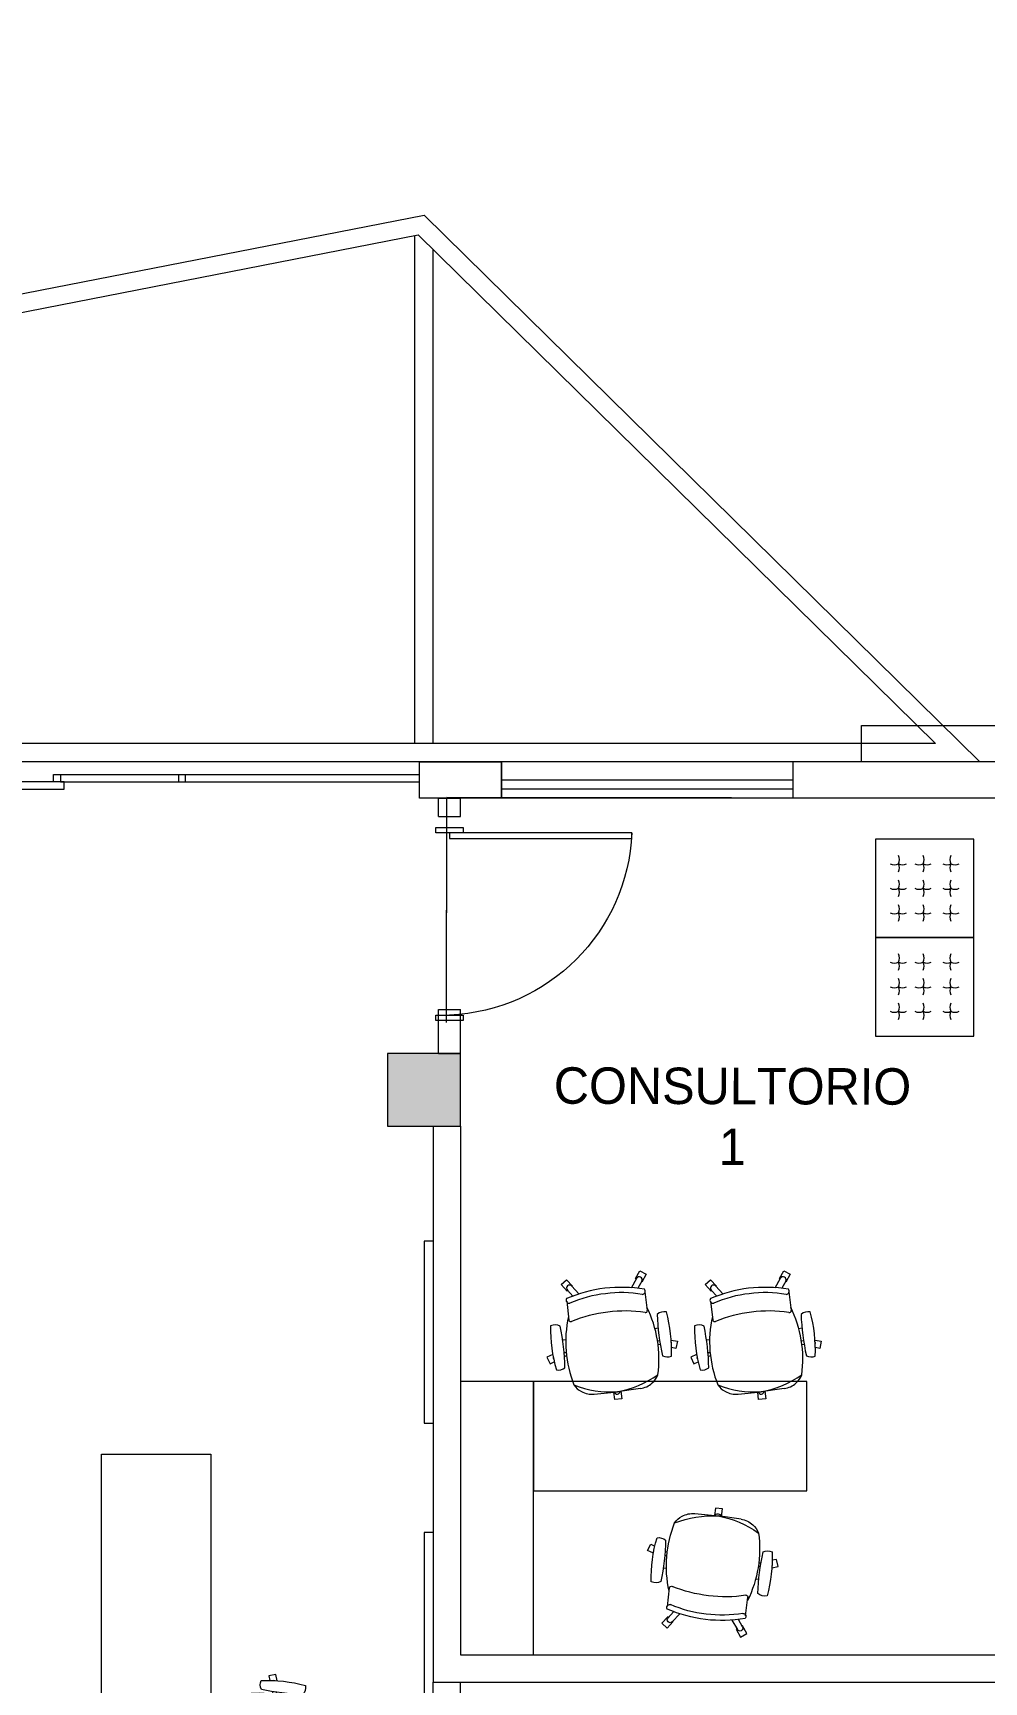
# Model space of a CAD drawing. Header units: metres. Extents: x 51 to 18146, y -212 to 18074.
# Drawn here: x 104.94 to 110.16, y 145 to 154.05 of the extents above; entities that cross this region are included whole.
import ezdxf

# ---------------------------------------------------------------- set-up
doc = ezdxf.new("R2010")
doc.units = ezdxf.units.M
doc.linetypes.add('DASHED2', pattern=[0.375, 0.25, -0.125])
doc.layers.get('0').update_dxf_attribs({"color": 250})
for name, color, linetype, lineweight in [('P0 - Mobiliario', 250, 'Continuous', 9), ('P0 - Paredes', 250, 'Continuous', 20), ('P0 - Puertas', 250, 'Continuous', 13), ('P0 - Textos', 250, 'Continuous', 13), ('Rebars', 252, 'Continuous', 5)]:
    doc.layers.add(name, color=color, linetype=linetype, lineweight=lineweight)
doc.layers.get('0').freeze()
doc.styles.add('CENTURY GOTHIC', font='GOTHIC.TTF')

# ---------------------------------------------------------------- blocks, each defined once
blk = doc.blocks.new('-COL30-')
at = {"true_color": 0x636466}
h = blk.add_hatch(color=251, dxfattribs=at)
h.dxf.hatch_style = 1
h.paths.add_polyline_path([(-0.1999999999710837, 0.1999999998887602), (-0.1999999999710837, -0.200000000115196), (0.200000000032844, -0.200000000115196), (0.2000000000328441, 0.19999999988876)])
at = {"color": 0}
blk.add_lwpolyline([(-0.1999999999710837, 0.1999999998887602), (-0.1999999999710837, -0.200000000115196), (0.200000000032844, -0.200000000115196), (0.2000000000328441, 0.19999999988876)], close=True, dxfattribs=at)
blk = doc.blocks.new('*U236')
for points in [[(-0.1700000003497285, 0.1499999960497864), (-0.1999999999120069, 0.1499999959443537), (-0.2000000004325813, -7.02885e-10), (-0.1700000011031336, -4.3227426e-09)], [(0.8599999999715778, 0.1499999978069986), (0.829999999943638, 0.149999999564211), (0.829999999306648, 1.0543271e-09), (0.859999999101757, 1.1597598e-09)], [(-0.1699999980851213, -0.9250000045462599), (-0.1699999996204856, 0.0749999949321994), (-0.1399999995925458, 0.0749999950376321), (-0.1399999972422743, -0.9250000063034725)]]:
    blk.add_lwpolyline(points, close=True)
blk.add_arc((-0.2147378943730582, 0.1197378871497148), 1.045695340698735, 272.4520289822531, 357.5479712825325)
blk = doc.blocks.new('S1')
at = {"layer": 'P0 - Mobiliario'}
for p, q in [((0.0002687905060593, 6.77934288979e-05), (0.0002897969244514, 0.0001080381143838)), ((0.0002839173751418, 0.0001067988332361), (0.0003058584558312, 0.0001502267401665)), ((0.0002880188340787, 0.0001046375706792), (0.0002839173751418, 0.0001067988332361)), ((0.0003184237873647, 9.43039320409e-05), (0.0002912253460381, 4.00399807841e-05)), ((0.0003058584558312, 0.0001502267401665), (0.0003412397655193, 0.0001321041341871)), ((0.0003412397655193, 0.0001321041341871), (0.0003188586777542, 8.83505064994e-05)), ((-9.48614457157e-05, 8.64087138325e-05), (-0.0001228612174746, 5.81891164184e-05)), ((-0.0001228612174746, 5.81891164184e-05), (-0.0001049109378364, 4.03620712459e-05)), ((-7.01799166854e-05, 6.16438407451e-05), (-9.48614457157e-05, 8.64087138325e-05)), ((-3.89933211263e-05, 6.9426875561e-06), (-3.36818357464e-05, -3.4597422928e-06)), ((2.36607587431e-05, 3.85184474289e-05), (3.15370375756e-05, 2.30929274112e-05)), ((0.0002301692350302, 9.03922766447e-05), (0.0001376377383713, 4.37519736588e-05)), ((0.0003188586777542, 8.83505064994e-05), (0.0003161543125752, 8.9776692912e-05)), ((-5.83947615232e-05, -1.9868481904e-06), (-4.93461077567e-05, -1.11323092133e-05)), ((-0.000196110693505, -0.0002270060721785), (-0.0001405401767697, -0.0003416671045125)), ((0.000422225659946, -0.0002170930635184), (0.0004807709103916, -0.0002269699275494)), ((0.0004765553197358, -0.0002584278732538), (0.0004315018879715, -0.000251598989591)), ((0.0004710376674775, -0.0002606837823987), (0.0004715533612762, -0.0002576695717871)), ((0.0005195560941938, -0.000268449421972), (0.0004710376674775, -0.0002606837823987)), ((0.0004769953323994, -0.0002263264935464), (0.0004777795823757, -0.0002217491865158)), ((0.0004777795823757, -0.0002217491865158), (0.0005258659797255, -0.0002291964683682)), ((0.0005258659797255, -0.0002291964683682), (0.0005195560941938, -0.000268449421972)), ((-0.0001859889307525, -0.0003425741568208), (-0.0001491563466843, -0.0003238909319043)), ((-0.0001680149284657, -0.0003780397363007), (-0.0001859889307525, -0.0003425741568208)), ((-0.0001311666069087, -0.0003591014575213), (-0.0001680149284657, -0.0003780397363007)), ((-8.02493819501e-05, -0.000453917959705), (-0.0001405401767697, -0.0003416671045125)), ((0.0004268169573043, -0.0002947380617261), (0.0003347765898798, -0.0003423402346671)), ((0.0002637053153012, -0.0004316036552191), (0.0002558244878892, -0.0004161692298949)), ((0.0001827730259392, -0.0004743087813258), (0.000180671200389, -0.0004616162665188)), ((0.0001937132852618, -0.000561815245077), (0.0001897991618607, -0.0005368213318288)), ((0.0002013831997756, -0.0004638295676559), (0.0001960717143957, -0.0004534271396697)), ((0.000227404207224, -0.0005211682748049), (0.0002329908667598, -0.0005556829962879)), ((0.0002329908667598, -0.0005556829962879), (0.0001937132852618, -0.000561815245077))]:
    blk.add_line(p, q, dxfattribs=at)
for centre, radius, start, end in [((0.0003297473958228, -0.0006301704403013), 0.000799091, 108.7406466482511, 126.2940865550146), ((3.07536351029e-05, 8.46161525697e-05), 5.9532e-05, 352.3278767053593, 44.7813767783053), ((0.0002409859730396, 7.94772990048e-05), 1.7185e-05, 81.52387664680047, 211.0903764267905), ((-0.0003954160248395, -0.000492107314989), 0.00086871, 28.24177671185727, 42.65137653714506), ((0.0003041081766132, 0.0001011642962694), 1.5873e-05, 334.3848766597308, 154.36937664724), ((0.000239734245697, -0.0005815340578556), 0.000639472, 97.66547664982313, 131.8346766328395), ((-8.5573911434e-05, 2.46129371226e-05), 5.8674e-05, 190.535876487358, 239.6068765690269), ((-0.0005902403385844, 0.0011785326525569), 0.0012948, 291.5208766586811, 301.6798765944715), ((-7.79650153127e-05, 4.03212793171e-05), 1.5873e-05, 95.92857657798059, 146.6767765250789), ((0.0001420772338752, 3.49253732711e-05), 9.884e-06, 116.7487617032984, 228.9378767085056), ((-0.0004061159098055, -0.000470668040216), 0.000735931, 26.59177664003442, 42.60127671079723), ((-0.0002574984708335, -0.0003931782860309), 0.00067017, 26.42457650633705, 43.79207654050054), ((-0.0004118643475231, -0.0004598936289549), 0.00086871, 11.44687651401651, 25.85597685539854), ((-9.33751740959e-05, -0.0001753913797438), 0.000114965, 170.4136766245872, 206.6712767662863), ((-0.0001129760851618, -0.0001633475348353), 9.403e-05, 141.7127766352583, 175.6738766862172), ((0.0003733554279897, -0.0001184131000191), 0.000560288, 178.6366765887547, 203.4816767992627), ((-0.00040077259182, -0.000481132812798), 0.000735931, 11.49687666739273, 27.50597673375807), ((-0.0002508545683231, -0.0004061902277172), 0.00067017, 10.30587658470333, 27.67317670544759), ((0.0004786631150637, -0.0002426989004016), 1.5873e-05, 262.3848766398494, 82.36947656018356), ((-0.0001377688103821, -0.0003393762484193), 1.5873e-05, 128.5667766666598, 285.4118765335588), ((0.0003416456806008, -5.63102439046e-05), 0.000560288, 210.6160766137999, 235.4608765893235), ((-0.0001118469422217, 0.000107030145824), 0.000639472, 282.2628767229281, 316.4318765816556), ((0.0003302302176598, -0.0003335682041943), 9.884e-06, 185.1596765914904, 297.348876668046), ((0.0004243186006788, -0.0002795757167041), 1.7185e-05, 203.0073767372521, 332.5738766511715), ((0.0008271439468954, -0.0015973840206862), 0.0012948, 112.4174867608384, 122.5767365377083), ((-9.8459236091e-05, 0.0002084630522877), 0.000799091, 287.8038765804383, 305.3568768118831), ((0.0003052000591997, -0.0004528812728822), 5.9532e-05, 9.315876554376876, 61.76977648693084), ((2.17994640116e-05, -0.0004009584337473), 0.000114965, 207.4264767206131, 243.6838766336426), ((2.00611485634e-05, -0.000423898100853), 9.403e-05, 238.4238767263647, 272.384876590044), ((0.0001883813834284, -0.0005119226202369), 5.8674e-05, 174.4913766715149, 223.5618767604802), ((0.000205567319179, -0.0005149707105011), 1.5873e-05, 267.420876640493, 318.1688765473059)]:
    blk.add_arc(centre, radius, start, end, dxfattribs=at)
blk = doc.blocks.new('otoman cht')
blk.add_lwpolyline([(0.7508995831223146, 0.1586202081452448), (0.8308995831223146, 0.1586202081452448), (0.8308995831223146, 0.2386202081452447), (0.7508995831223146, 0.2386202081452447)], close=True)
for centre, start, end in [((0.7674897894769238, 0.2262102265216263), 242.107253635647, 297.892746364353), ((0.764560863088982, 0.2232813001336881), 332.1072536353891, 27.89274636414336), ((0.7645608630889692, 0.2166938894609293), 332.1072536356228, 27.89274636437714), ((0.7740772001496826, 0.2262102265216135), 242.1072536354175, 297.8927463641178), ((0.7874897894769183, 0.2262102265216263), 242.107253635647, 297.892746364353), ((0.7845608630889765, 0.2232813001336881), 332.1072536353891, 27.89274636414336), ((0.7940772001496771, 0.2262102265216135), 242.1072536354175, 297.8927463641178), ((0.7845608630889638, 0.2166938894609293), 332.1072536356228, 27.89274636437714), ((0.8074897894769183, 0.2262102265216308), 242.107253635647, 297.892746364353), ((0.8045608630889765, 0.2232813001336927), 332.1072536353891, 27.89274636414336), ((0.814077200149677, 0.2262102265216181), 242.1072536354175, 297.8927463641178), ((0.8045608630889638, 0.2166938894609339), 332.1072536356228, 27.89274636437714), ((0.7645608630889656, 0.2005465268295557), 332.1072536356228, 27.89274636437714), ((0.7845608630889656, 0.2005465268295557), 332.1072536356228, 27.89274636437714), ((0.8045608630889656, 0.2005465268295557), 332.1072536356228, 27.89274636437714), ((0.7674897894769201, 0.1910301897688587), 62.10725363564696, 117.892746364353), ((0.774077200149679, 0.1910301897688714), 62.10725363588217, 117.8927463645825), ((0.7645608630889784, 0.1939591161567969), 332.1072536358566, 27.89274636461091), ((0.7874897894769202, 0.1910301897688587), 62.10725363564696, 117.892746364353), ((0.7940772001496789, 0.1910301897688714), 62.10725363588217, 117.8927463645825), ((0.7845608630889784, 0.1939591161567969), 332.1072536358566, 27.89274636461091), ((0.80748978947692, 0.1910301897688587), 62.10725363564696, 117.892746364353), ((0.8140772001496788, 0.1910301897688714), 62.10725363588217, 117.8927463645825), ((0.8045608630889782, 0.1939591161567969), 332.1072536358566, 27.89274636461091), ((0.7674897894769238, 0.1710301897688633), 62.10725363564696, 117.892746364353), ((0.7645608630889692, 0.1805465268295602), 332.1072536356228, 27.89274636437714), ((0.7740772001496826, 0.171030189768876), 62.10725363588217, 117.8927463645825), ((0.764560863088982, 0.1739591161568014), 332.1072536358566, 27.89274636461091), ((0.7874897894769183, 0.1710301897688633), 62.10725363564696, 117.892746364353), ((0.7845608630889638, 0.1805465268295602), 332.1072536356228, 27.89274636437714), ((0.7940772001496771, 0.1710301897688751), 62.10725363588217, 117.8927463645825), ((0.7845608630889765, 0.1739591161568014), 332.1072536358566, 27.89274636461091), ((0.8074897894769183, 0.1710301897688587), 62.10725363564696, 117.892746364353), ((0.8045608630889638, 0.1805465268295557), 332.1072536356228, 27.89274636437714), ((0.814077200149677, 0.1710301897688714), 62.10725363588217, 117.8927463645825), ((0.8045608630889765, 0.1739591161567969), 332.1072536358566, 27.89274636461091)]:
    blk.add_arc(centre, 0.0070405710293584, start, end)
blk = doc.blocks.new('FD')
at = {"layer": 'Rebars', "color": 9, "linetype": 'DASHED2', "true_color": 0xc7c8ca}
for p, q in [((0.0982327545791081, 0.1401815230972671), (0.0982327541503505, 0.1429698654874765)), ((0.0983327545787356, 0.1401815231140309), (0.0983327541641807, 0.1428920732508951))]:
    blk.add_line(p, q, dxfattribs=at)
blk.add_lwpolyline([(0.0982827539743189, 0.1430815205774807), (0.101332754578561, 0.1400815236117297), (0.08303275458288, 0.1400815205774807), (0.0860827539773341, 0.1440815205774807), (0.0918827542103277, 0.1418315205774807), (0.0982827539743189, 0.1430815205774807)], dxfattribs=at)
blk.add_lwpolyline([(0.098250200923419, 0.1429732730608039), (0.101088483005125, 0.1401815235703789), (0.0832347585601997, 0.1401815206106358), (0.086116684848213, 0.1439610968228035), (0.0918735446417154, 0.1417278323355668)], close=True, dxfattribs=at)

msp = doc.modelspace()

# ---------------------------------------------------------------- linework, layer by layer
at = {"layer": 'P0 - Mobiliario'}
for points in [[(107.6840492997453, 146.6465132566377), (107.2840493004755, 146.6465132566377), (107.2840493004755, 145.1465401502832), (107.6840492997453, 145.1465401502832)], [(107.6840505588664, 146.6465146492874), (107.2840505595965, 146.6465146492874), (107.2840505595965, 145.146541542933), (107.6840505588664, 145.146541542933)], [(107.6840494653717, 146.0465132563397), (109.1840494671599, 146.0465136356637), (109.1840492996708, 146.6465136359915), (107.6840492997453, 146.6465132566377)], [(105.3140503568513, 146.2465407518303), (105.9140503568364, 146.2465407518303), (105.9140503568364, 143.8465407519495), (105.3140503568513, 143.8465407519495)]]:
    msp.add_lwpolyline(points, close=True, dxfattribs=at)
at = {"layer": 'P0 - Paredes'}
for p, q in [((107.164048055856, 149.7465376168772), (107.164048055856, 149.8465376006051)), ((107.164048055856, 149.8465376006051), (107.284048055856, 149.8465376006051)), ((107.284048055856, 149.7465376006051), (107.284048055856, 149.8465376006051)), ((107.164048055856, 149.7465376168772), (107.284048055856, 149.7465376006051)), ((107.164048055856, 148.4465393899962), (107.164048055856, 148.686537617056)), ((107.164048055856, 148.686537617056), (107.284048055856, 148.6865375997409)), ((107.164049314977, 148.4465407826459), (107.164049314977, 148.6865390097058)), ((107.164049314977, 148.6865390097058), (107.2840493149771, 148.6865389923906)), ((107.284048055856, 148.4465393899962), (107.284048055856, 148.6865375997409)), ((107.2840493149771, 148.4465407826459), (107.2840493149771, 148.6865389923906)), ((107.164048055856, 148.4465393899962), (107.284048055856, 148.4465393899962)), ((107.164049314977, 148.4465407826459), (107.2840493149771, 148.4465407826459)), ((107.1340488548563, 148.046539366959), (107.2840488548414, 148.046539390026)), ((107.1340488548563, 148.046539366959), (107.1340493235425, 144.9965399195536)), ((107.1340501139773, 148.0465407596087), (107.2840501139624, 148.0465407826757)), ((107.1340501139773, 148.0465407596087), (107.1340505826635, 144.9965413122034)), ((107.2840488548414, 148.046539390026), (107.2840493004755, 145.1465401738867)), ((107.2840501139624, 148.0465407826757), (107.2840505595965, 145.1465415665364)), ((107.2840505595965, 145.1465415665364), (111.784049374686, 145.1465414629435)), ((107.1340503602651, 143.6465398010145), (107.1340505826635, 144.9965413122034)), ((107.1340505826635, 144.9965413122034), (116.0340485891117, 144.9965413122034)), ((107.2840503602651, 143.6465398010145), (107.2840503602651, 144.9965413122034))]:
    msp.add_line(p, q, dxfattribs=at)
msp.add_lwpolyline([(109.4840484466986, 150.046540619193), (109.4840484466986, 150.2465406191632), (112.2840484154061, 150.2465410482868)], dxfattribs=at)
at = {"layer": 'Rebars', "color": 4}
for p, q in [((105.0891480462388, 149.9765392251297, -9.12680106e-08), (107.0590480093495, 149.9765395437166, -3.3474013e-09)), ((105.7354730555103, 149.9765395375475), (105.7354730555103, 149.9365395403191)), ((105.7735730555192, 149.9765393358156), (105.7735730555192, 149.9365393385574)), ((105.0891480648652, 149.9365392278716, -9.12680106e-08), (107.0590480093495, 149.9365395464882, -3.3474021e-09))]:
    msp.add_line(p, q, dxfattribs=at)
at = {"layer": 'Rebars', "transparency": 33554687}
for p, q in [((109.1090483376817, 150.0465399794861), (107.5090483381287, 150.046539733617)), ((107.5090483697937, 149.846539734362), (107.5090483381287, 150.046539733617)), ((109.109048367484, 149.8465399802312), (109.1090483376817, 150.0465399794861)), ((109.1090483544455, 149.9465399798437), (107.5090483530299, 149.9465397339746)), ((109.1090483618961, 149.8965399809762), (107.5090483623431, 149.8965397351071)), ((109.109048367484, 149.8465399802312), (107.5090483697937, 149.846539734362))]:
    msp.add_line(p, q, dxfattribs=at)
at = {"layer": 'Rebars'}
for p, q in [((110.3340478095696, 150.0465420124515), (108.7340478100762, 150.0465393898472)), ((110.3340490686907, 150.0465434051013), (108.7340490691973, 150.0465407824969)), ((107.2077238832251, 148.6164782824203), (107.209047911583, 149.8165375528618)), ((107.2077251423461, 148.61647967507), (107.2090860786428, 149.8499911852983)), ((110.3340491003556, 149.8465434058762), (107.2090860786428, 149.8499911852983)), ((110.3340478412346, 149.8465420132264), (108.7340478398786, 149.846539390622))]:
    msp.add_line(p, q, dxfattribs=at)
at = {"layer": 'Rebars', "color": 4}
for points in [[(105.0510480471686, 149.9765392391964), (105.0891480462388, 149.9765392484948), (105.0891480648652, 149.9365392512664), (105.0510480639324, 149.936539238213)], [(105.1090480592684, 149.9365386030659), (103.9090480556027, 149.9365385412857), (103.9090480556027, 149.8965370986446), (105.1090480518178, 149.8965369741305)]]:
    msp.add_lwpolyline(points, close=True, dxfattribs=at)
at = {"layer": 'Rebars'}
msp.add_lwpolyline([(107.0590480093495, 150.0465395500347), (107.5090483530299, 150.0465407086894), (107.5090483530299, 149.8465387592598), (107.0590480093495, 149.8465376006051)], close=True, dxfattribs=at)
for points in [[(107.134049105315, 147.416539359121), (107.0840491053299, 147.416539359121), (107.0840491053299, 146.4165393591806), (107.134049105315, 146.4165393591806)], [(107.134050364436, 147.4165407517707), (107.0840503644509, 147.4165407517707), (107.0840503644509, 146.4165407518303), (107.134050364436, 146.4165407518303)], [(107.134050364436, 145.8165407518601), (107.0840503644509, 145.8165407518601), (107.0840503644509, 144.2765407519197), (107.134050364436, 144.2765407519197)]]:
    msp.add_lwpolyline(points, dxfattribs=at)

# ---------------------------------------------------------------- block references
at = {"layer": 'P0 - Mobiliario', "xscale": 6.749999999646819, "yscale": 6.749999999646819, "zscale": 6.749999999646819, "rotation": 270.0000088043746}
for p in [(108.4905919932709, 154.6902685080453), (108.4905920762405, 154.1502685080751)]:
    msp.add_blockref('otoman cht', p, dxfattribs=at)
at = {"layer": 'P0 - Paredes', "color": 85, "true_color": 0x58ba48, "xscale": 999.9999999516758, "yscale": 999.9999999516758, "zscale": 999.9999999516758}
msp.add_blockref('FD', (8.801294478492286, 9.965017946825043), dxfattribs=at)
at = {"layer": 'P0 - Puertas', "xscale": -0.9999999999516758, "yscale": 0.9999999999516758, "zscale": 0.9999999999516758, "rotation": 89.9999919305501}
for p in [(107.2990480183051, 149.4865375976845), (107.2990492774261, 149.4865389903343)]:
    msp.add_blockref('*U236', p, dxfattribs=at)
at = {"layer": 'Rebars', "transparency": 33554687, "xscale": 0.9999999999516758, "yscale": 0.9999999999516758, "zscale": 0.9999999999516758, "rotation": 8.804491387e-06}
for p in [(107.0840480865524, 148.2465393593892), (107.0840493456735, 148.246540752039)]:
    msp.add_blockref('-COL30-', p, dxfattribs=at)
at = {"layer": 'Rebars', "yscale": 999.9999999516758, "zscale": 999.9999999516758}
for p, xscale, rotation in [((107.8722791843698, 146.8386651244148), 999.9999999516758, 69.87810935462663), ((108.6618502147333, 146.8386656132623), 999.9999999516758, 69.87810935462663), ((108.4246542508141, 145.6582763538941), -999.9999999516759, 110.1218906453734), ((106.2433094988479, 144.4359632951176), -999.9999999516758, 200.1219196244202)]:
    msp.add_blockref('S1', p, dxfattribs=dict(at, xscale=xscale, rotation=rotation))

# ---------------------------------------------------------------- texts
at = {"layer": 'P0 - Textos', "char_height": 0.1999999999903352, "attachment_point": 2, "rotation": 359.83382231189404, "style": 'CENTURY GOTHIC'}
for insert in [(108.7769841217981, 148.3675176803156), (108.7769853809191, 148.3675190729654)]:
    msp.add_mtext_dynamic_manual_height_columns('CONSULTORIO 1', width=0.0050425193260322, gutter_width=0.002999999999855, heights=[0], dxfattribs=dict(at, insert=insert))

doc.saveas('drawing.dxf')
